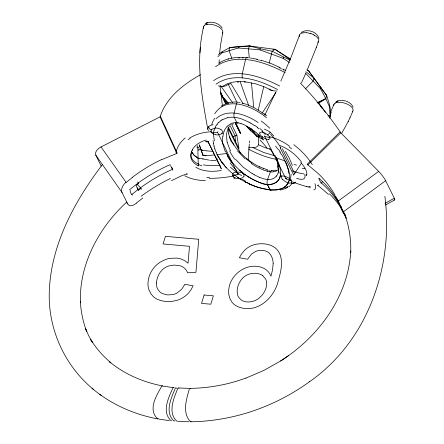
<?xml version="1.0" encoding="UTF-8"?>
<svg xmlns="http://www.w3.org/2000/svg" width="444" height="444" viewBox="0 0 444 444"><rect width="100%" height="100%" fill="white"/><g stroke="black" fill="none" stroke-linecap="round" stroke-linejoin="round"><path stroke-width="0.67" d="M219.086 63.514L219.203 59.74M248.551 147.236L254.379 147.613L256.271 147.125L257.703 146.193L258.397 144.877L258.774 137.202M258.408 144.75L264.674 147.475L271.079 149.622M203.485 26.845L202.081 34.094C196.198 65.795 202.081 98.019 207.82 129.271L208.502 130.536M280.508 173.704C280.619 184.51 267.377 186.774 259.635 182.512M248.157 159.907L249.306 144.172M278.721 169.591L278.111 173.11L276.734 175.802M199.933 52.853L200.355 47.308M264.702 135.842L264.713 136.508L285.886 178.749L287.995 179.543M222.921 136.397L223.376 133.583A65.795 34.421 13.7 0 1 223.987 131.635M219.575 53.669L220.546 45.044L222.749 32.551M249.428 142.868L249.656 140.87M329.648 117.96L330.969 112.399L329.664 105.239L326.712 95.627L308.713 70.973L306.971 69.836M329.881 118.115L330.969 112.399M280.203 176.04C281.402 169.797 278.993 163.503 276.351 157.942M258.264 110.106L263.747 86.541M269.231 62.976L272.189 51.238L275.008 49.334L290.148 58.819L286.896 57.637M259.701 132.945C261.805 130.597 265.573 133.339 267.538 134.821M160.301 116.117L177.101 152.814L176.851 153.441L161.261 159.84M244.028 176.179C242.724 179.054 237.557 179.148 234.887 177.9M217.854 56.732L221.772 52.93L222.128 51.782L229.925 47.514L240.975 46.331L249.373 45.965L275.008 49.334L290.348 59.513M221.772 52.93L238.384 47.969L238.733 46.842L249.373 45.965L251.393 46.404M238.384 47.969L259.929 49.867L260.273 48.74L272.189 51.238L290.093 60.279M289.41 62.493L283.128 58.336L283.483 57.182M328.077 115.984L330.053 115.385L329.309 106.399L325.791 98.612L320.679 88.922L321.034 87.757M306.987 69.919L308.713 70.973L326.712 95.627L325.791 98.612L318.231 103.496M329.309 106.399L329.664 105.239M214.213 130.125L215.329 127.378M101.215 166.123L95.804 155.167A8.325 4.967 -27.4 0 1 101.021 146.936L160.045 116.889C166.278 97.602 183.466 84.177 200.566 74.703M217.882 131.74L217.593 132.345L237.984 174.531L236.008 174.925M223.954 131.624L224.681 129.887A55.267 28.999 15.6 0 1 225.152 129.049L226.923 126.534A35.265 18.698 18.4 0 1 227.217 126.229M299.561 34.937L291.22 56.826L281.818 78.882M307.526 69.32L316.295 47.514M316.184 47.824L318.57 41.364M352.897 111.044L349.944 117.876M333.96 104.451L330.48 112.254M305.572 73.815L301.482 82.867M280.808 81.124L281.568 79.443M275.602 92.452L264.868 115.046M341.825 133.083L348.263 121.406M348.151 121.628L350.05 117.654M295.493 182.04L294.994 182.662M317.643 185.503L318.348 184.882M287.823 183.622L288.705 181.646A88.528 35.448 22 0 0 291.092 174.076M192.402 150.383L192.729 149.806M214.735 113.803C226.634 94.938 253.113 106.455 266.567 117.799M294.772 173.46L301.132 163.592M262.049 113.22L275.902 92.53M216.633 125.108L217.316 124.154M241.852 171.834L241.22 172.549A6.338 3.38 5.3 0 1 243.972 176.174M211.3 129.887C213.742 127.25 218.204 127.678 220.995 129.537M102.564 164.352C73.798 202.286 49.412 247.28 49.212 296.031C49.184 331.646 65.879 366.894 93.456 389.405M227.694 84.576C225.424 87.235 221.156 86.18 218.282 85.92M238.45 174.02L238.123 174.387M286.735 185.192L284.199 187.451A3.347 2.908 58.8 0 0 288.2 186.424M230.147 125.214L230.458 124.858M306.654 174.309L305.777 174.969M208.619 126.934L207.897 128.116L207.82 129.271M174.692 420.734L174.548 420.884A4.201 1.515 -85 0 1 174.115 421.117C164.302 412.404 171.206 397.952 175.43 388.012A4.201 1.515 -85 0 1 175.863 387.779L176.829 388.284M286.202 185.842C289.449 182.601 289.893 177.533 289.122 173.216M276.007 176.668L273.532 178.488A22.788 9.291 16.3 0 1 273.132 178.688L270.735 179.409A10.04 3.868 14.6 0 1 268.842 179.592M305.317 88.972L313.125 81.097L314.041 78.111L305.905 71.734M218.748 122.505L220.951 120.613M340.121 131.84L307.165 164.274L318.337 173.676A140.709 113.731 -37.5 0 1 335.042 195.149M126.645 202.109C98.923 227.75 78.971 264.297 80.431 302.819L80.364 301.199C80.886 311.666 83.022 322.028 86.796 331.812L85.453 328.427L88.584 335.503L92.313 342.291L90.426 339.144C95.915 348.074 102.875 356.055 110.883 362.815L109.446 361.699C124.642 374.32 143.312 382.256 162.632 385.941L163.353 386.441M227.217 126.224L231.019 123.621A15.584 8.331 19.4 0 1 233.283 122.91A11.244 5.988 19.2 0 1 236.913 122.711A3.352 1.21 -85 0 0 238.206 122.772M307.77 165.002L340.781 132.812C328.715 115.151 315.168 98.485 300.338 83.067M215.928 118.814C227.916 107.72 246.287 114.402 258.031 122.522M291.658 179.859L290.881 180.614L288.489 179.72M258.841 135.287L257.359 136.702L250.788 130.852L246.609 126.362M322.61 181.768L321.09 183.178L318.77 178.482M352.242 111.871L352.264 111.849A10.046 4.767 17.2 0 0 349.467 105.295A10.046 4.767 17.2 0 0 337.54 102.436L336.818 102.586M215.534 66.761C236.402 51.948 264.718 61.81 285.187 72.688M278.749 169.38L276.085 171.012M213.558 80.642C233.444 66.794 260.151 75.902 279.67 86.008M158.663 418.537L158.491 418.681A4.201 1.715 -79.4 0 1 157.981 418.908L157.642 418.881C133.661 414.38 110.673 404.134 92.025 388.289M136.341 203.086L142.818 198.052M216 84.155C234.654 71.345 259.485 79.97 277.617 89.583M309.435 381.785L309.635 381.646C368.176 340.781 393.967 265.567 384.87 196.331M132.573 177.306L126.152 182.445L101.027 146.942M276.579 182.118L273.215 183.872A15.584 6.455 15 0 1 270.995 184.377M288.755 355.483L280.747 360.911C318.437 336.957 348.418 296.648 350.749 250.965L350.704 252.803C351.21 239.649 349.234 226.401 344.572 214.069M137.018 187.906L138.456 190.276L140.992 188.4L137.612 184.732M237.945 174.087L237.129 174.681M340.781 132.812L378.688 171.401A8.325 1.265 51.8 0 1 385.653 180.708L343.107 212.032L346.281 218.47M291.281 182.934C288.323 183.822 284.987 181.524 282.734 179.592M378.688 171.401L338.139 201.115L335.531 196.009M218.404 54.484L222.128 51.782M222.794 86.319L226.945 83.916L231.862 82.329L237.651 81.541L244.239 81.663L255.766 83.855L263.853 86.647L272.494 90.698L276.962 91.087M284.887 186.93L283.611 187.757M335.592 102.248L338.078 100.899L336.613 101.476C342.28 98.873 350.582 101.21 353.147 107.165M205.078 23.982L207.453 22.694L206.077 23.304C211.538 20.685 219.047 22.999 222.216 28.161M301.199 32.484C306.909 28.505 316.983 31.452 318.964 38.339M190.576 388.716L189.832 388.345A4.201 1.299 89.7 0 0 189.477 388.583C186.474 399.117 181.896 412.581 190.47 421.772C209.596 421.584 228.627 418.47 246.925 412.948L247.086 412.898C269.458 405.977 290.681 395.41 309.635 381.646M188.106 139.71L190.171 138.411M204.69 25.28L204.307 25.569A10.046 4.79 17 0 0 203.541 28.311M218.953 63.203C227.017 57.781 237.201 56.771 246.67 57.57M221.19 106.149L226.479 103.352L231.418 102.214M284.116 187.507L282.895 188.134M280.891 360.817L263.853 370.429L245.865 378.127M222.111 119.847L227.439 117.732M287.729 186.708L287.074 187.057M259.174 135.692L257.359 136.702L249.6 127.866M317.915 102.997L325.791 98.612L317.088 102.731M385.081 203.346L394.305 198.229L385.647 180.697M385.403 205.056L394.45 200.039M283.439 187.901L280.336 189.161L276.773 189.827M286.502 187.851L284.321 188.933L280.353 190.071M171.506 180.591C176.756 178.466 182.134 174.72 187.584 174.048M286.935 187.129L286.658 187.263M232.223 124.37L233.422 123.809M228.272 84.576L230.886 83.489L243.001 103.496M262.021 136.902L262.415 136.896M238.428 47.314L240.975 46.331L244.389 46.731M232.634 136.796L236.874 135.181L231.668 124.636M281.823 188.606L276.967 189.804M245.959 378.094L236.78 381.157C221.639 385.675 205.899 388.189 190.088 388.361M228.083 59.035L228.61 58.874M259.945 136.053L257.359 136.702L251.221 128.738M206.51 24.537L207.193 24.403M207.365 141.508L207.859 141.403L221.195 168.626M282.528 188.672L281.762 188.833M276.229 170.191L271.284 170.624M235.881 174.947L232.884 175.502M262.226 136.946L262.254 136.941A5.655 2.12 28.6 0 0 268.72 139.41M273.232 171.75L275.569 171.212A21.223 8.713 16.4 0 0 276.074 171.007M280.125 189.105L279.254 189.211M222.894 133.444L221.845 133.322A6.338 3.408 5.4 0 0 220.962 129.548M227.611 155.383L226.656 153.552L217.116 154.623L216.245 152.747M276.806 189.854L270.196 189.91M232.223 102.126L235.869 101.954M237.34 82.168L238.778 82.057M238.733 46.842L229.925 47.514L229.01 50.499L231.807 58.331M205.666 141.636L208.464 141.475M238.6 57.953L239.355 57.909M211.633 132.462L217.477 132.356M276.446 189.388L276.934 189.372M268.825 179.576L266.095 179.337A10.04 3.902 14.1 0 1 263.686 178.804L260.018 177.528A22.788 9.618 14 0 1 259.279 177.25M216.095 160.667L210.401 160.301M209.535 177.633L206.793 177.578M188.789 388.367L178.294 387.973A4.201 1.476 -85.9 0 0 177.872 388.211C173.859 398.251 167.338 412.637 177.006 421.35A4.201 1.476 -85.9 0 0 177.428 421.112M188.916 421.778L178.244 421.434M242.468 57.842L243.268 57.853M212.887 151.304L212.321 151.287M212.043 151.276L206.499 150.838M272.977 49.256L275.008 49.334M239.555 132.295L240.321 132.329L240.454 132.689M271.123 171.822L269.758 171.706M271.106 190.237A3.347 1.204 -85 0 1 270.085 189.904L267.41 184.482L270.085 189.904A19.775 7.237 13.8 0 0 276.734 189.799M304.85 168.648L302.131 168.243M272.494 90.698L270.496 90.165L269.147 89.039M269.719 189.871L259.518 187.806M246.942 57.598L248.44 57.748M174.165 387.801L163.864 386.169M238.855 102.614L240.11 102.764M169.425 420.657L159.113 419.153M209.363 160.173L203.124 158.952M206.271 150.81L202.814 150.172M198.973 158.247L202.708 158.869M250.444 57.998L257.598 59.33M162.632 385.941L162.293 385.919A4.201 1.715 -79.4 0 0 161.777 386.147C156.471 395.571 147.58 409.485 157.642 418.881M173.748 387.568L173.443 387.545A4.201 1.554 -84 0 0 172.999 387.779C168.57 397.613 161.283 412.115 171.24 420.84A4.201 1.554 -84 0 0 171.539 420.718M199.267 144.849L200.266 147.68A142.452 10.018 69.2 0 1 201.249 150.488L203.019 155.422L204.629 155.666A26.845 15.912 -17.9 0 0 206.038 155.805M202.397 150.089L198.607 149.317M310.312 186.696L308.747 186.369M264.802 136.53L269.63 137.568M276.057 159.313C266.467 157.454 257.265 153.863 248.707 149.195M190.47 421.772L190.726 421.789A4.201 1.299 89.7 0 0 191.081 421.55M274.209 155.583L263.803 152.508L253.019 147.63M256.81 59.557L257.675 59.751M242.002 103.102L245.782 104.107M258.547 59.962L259.418 60.173M267.266 171.223L263.903 170.18A21.223 9.024 14.1 0 1 263.064 169.852L257.259 167.199L251.293 163.586M260.273 48.74L249.373 45.965L248.457 48.951L249.262 57.931M260.284 60.401L261.15 60.634M201.953 165.823L198.263 164.524L197.747 145.577M310.062 33.467L310.944 33.738M261.189 60.24L271.678 63.792L280.186 67.627M267.688 169.924L259.357 166.766L259.796 166.966C252.031 163.176 244.977 157.909 239.183 151.493M259.041 187.668L257.853 187.296M276.362 157.936L284.887 160.867M293.689 175.008L280.203 147.774A2.664 2.37 71 0 0 280.88 147.53M257.614 187.218L255.472 186.474M246.403 104.323L254.024 107.598L261.921 112.51M283.128 58.336L259.929 49.867M254.889 186.236L262.415 188.561A19.775 7.237 13.8 0 0 270.057 189.877M259.973 182.639L260.201 182.723A15.584 6.427 15.3 0 0 263.303 183.699A11.244 4.668 15.3 0 0 267.393 184.454A11.244 4.679 15.1 0 0 270.968 184.36M255.239 186.391L252.02 185.131M259.796 182.589L255.572 180.802M259.296 182.384L253.691 179.853A35.265 14.974 14.9 0 1 253.08 179.548L252.503 179.221M178.582 387.989L178.982 388.223M252.986 185.503L249.001 183.766M259.296 177.234L254.118 174.742M251.798 185.037L245.959 182.295M280.203 147.774L280.641 147.963M250.516 184.488L250.527 184.493A3.347 1.254 -66.6 0 1 249.262 184.132M255.128 180.586L254.246 180.153M279.032 67.527L280.869 68.459M313.803 34.937L314.469 35.298M253.813 179.931C242.513 173.998 232.462 165.057 226.662 153.563M240.992 179.487L246.026 182.301M245.754 182.19L244.938 181.757M281.474 68.776L282.073 69.092M249.045 122.222L241.797 118.992A19.775 11.411 20.9 0 0 234.254 117.294A3.347 1.21 -85 0 1 234.127 113.098L236.375 103.946A3.347 1.21 -85 0 1 238.128 102.364M282.884 69.031L285.314 70.368M252.303 179.115L248.84 177.073M283.261 69.741L283.849 70.069M250.854 123.249L254.634 125.663M252.186 173.637L243.073 167.094L235.409 159.141M318.265 103.43L319.43 104.151L325.391 112.321M241.064 179.504L238.883 178.116M240.498 179.176L240.132 178.949M240.01 178.871C232.356 174.004 225.435 167.81 220.379 160.24M250.344 128.266L244.034 124.77A15.584 8.358 19.1 0 0 240.992 123.587M238.7 177.994L237.601 177.25M247.114 175.946L245.782 175.03M245.682 174.958L245.171 174.597M289.377 147.147L291.614 148.829M270.141 132.379L270.102 132.351A3.347 1.149 -54 0 1 267.471 134.887M317.765 185.303L328.582 194.433M262.743 113.103L265.112 114.913M270.379 132.551L273.848 135.975M257.437 127.689L258.908 128.832M99.783 394.316L101.182 395.399M317.282 102.453L319.43 104.151L322.344 108.774M255.006 131.668L250.927 128.649A35.265 18.498 19.4 0 0 250.338 128.272M242.707 172.738L242.196 172.333M264.13 113.714L266.744 115.795M241.974 172.161L239.56 170.096M262.776 275.73L265.567 279.004A14.458 11.6 -26.3 0 1 266.567 281.912L266.689 284.521L265.989 288.123A21.096 16.928 -26.3 0 1 261.744 295.571L258.93 298.246A14.275 11.455 -26.3 0 1 254.817 300.649A14.68 11.777 -26.3 0 1 246.237 301.831L243.673 301.226A12.626 10.129 -26.3 0 1 241.003 299.805L238.589 297.13A14.757 11.844 -26.3 0 1 237.568 294.838C236.158 288.911 238.572 282.417 242.69 278.088A13.975 11.211 -26.3 0 1 244.378 276.629A14.363 11.522 -26.3 0 1 246.237 275.402L246.881 275.052A13.031 10.456 -26.3 0 1 250.233 273.77L254.556 273.249A18.354 14.724 -26.3 0 1 256.798 273.404L259.468 273.998A14.075 11.294 -26.3 0 1 262.776 275.73M256.216 132.662L258.519 134.671M262.088 131.496L265.495 134.643M245.199 158.908L237.74 151.199M282.761 179.62L282.789 179.648A6.338 2.514 27.8 0 1 281.774 176.118L280.913 175.208M325.741 94.683L326.712 95.627M260.867 136.885L263.869 139.999M320.679 88.922L305.372 72.999M226.545 167.893L224.276 165.373M222.366 96.503L228.438 103.108M261.932 138.212L262.854 139.222L257.359 136.702L256.91 134.077M340.753 206.343L340.443 205.972L340.77 206.521M222.205 96.681L228.138 103.435M223.332 98.324L227.317 103.047M246.803 126.129L250.788 130.852L250.272 129.587M275.674 146.143L277.816 149.073M222.211 162.804L221.501 161.849M126.64 202.536L127.733 204.007L122.083 192.563L95.804 155.167M225.291 102.686L226.074 103.746M221.273 161.549L217.116 154.623L218.087 156.482M220.596 85.648L232.478 102.564M279.781 151.965L281.546 154.762M285.442 151.321L289.305 158.158L292.363 165.423M286.769 179.054L286.38 178.399M137.701 181.973L138.567 183.494L136.042 185.381A31.796 1.326 60.5 0 1 136.796 186.88L137.856 189.027A31.79 1.326 60.5 0 1 138.461 190.276M340.848 206.654L341.247 207.348M341.403 207.626L341.636 208.042A31.79 18.581 -40.7 0 1 340.887 206.91M227.783 155.683L227.955 155.988M340.881 206.91L339.827 204.773A31.796 18.587 -40.7 0 1 339.294 203.285L337.829 199.989M275.058 155.461L277.206 159.751M345.937 217.049L346.104 217.355M283.777 158.697L285.298 161.727M191.891 152.259L194.283 155.478L198.091 158.186L193.9 155.1L191.703 151.826M282.356 148.618L294.683 173.593M220.429 92.041L226.262 103.857M235.814 123.199L240.054 131.79M220.535 92.541L226.04 103.696M235.525 122.905L240.42 132.817M220.59 93.096L225.719 103.48M235.364 123.016L240.487 133.394M220.324 92.774L225.824 103.918M235.303 123.11L240.498 133.633M230.436 126.351L235.126 135.847L235.42 141.975M228.555 127.55L238.966 148.64L236.874 135.181M227.966 127.828L240.526 153.258M229.398 136.413L233.694 145.11M208.358 142.097L214.113 153.752M214.935 155.417L215.484 156.527M215.756 157.082L219.047 163.742M219.319 164.297L219.869 165.407M220.141 165.962L220.69 167.072A2.664 1.865 49.5 0 0 221.295 168.576M170.496 165.418L172.816 170.119L171.917 167.549M343.268 211.527L343.417 211.832M342.779 210.528L342.951 210.878M342.413 209.784L342.601 210.162M226.656 153.552L225.541 151.099M284.976 161.044L287.618 167.394L289.061 172.866M228.205 84.177L236.913 102.248M160.045 116.889L176.851 153.441M186.669 173.282L186.891 173.771M277.339 160.051L277.472 160.351M140.992 188.4L141.347 189.355M287.151 166.123L287.995 168.598M240.204 81.818L248.596 105.3M199.384 145.055L200.066 146.981A137.762 9.69 69.2 0 1 201.737 151.748L203.019 155.422M214.768 148.879L213.997 146.17M277.261 163.164L278.277 167.188M288.667 171.045L289.133 173.404M285.864 178.638L285.803 178.172M227.078 142.269L226.501 135.303A78.527 41.503 10.1 0 1 226.706 133.278L227.589 129.731L229.054 126.718A44.106 23.421 15.3 0 1 229.604 125.963M228.821 133.128L228.277 128.138M213.425 143.401L213.087 140.631M222.433 105.999L220.052 86.169M278.566 166.289L278.638 166.966M251.482 82.806L253.646 106.987M278.305 167.888L278.416 169.725M262.387 136.902A6.338 2.547 28 0 1 259.751 132.967M264.385 129.171A8.919 2.675 27.5 0 1 270.368 132.312M314.469 35.27A10.062 4.812 17.3 0 1 317.726 42.424M302.891 32.834A10.062 4.812 17.3 0 0 299.4 35.359A10.023 4.767 17.2 0 0 299.456 36.591M306.305 32.706A10.062 4.812 17.3 0 1 310.079 33.417M310.989 33.639A10.068 4.917 16.8 0 1 313.803 34.81M302.936 32.878A10.062 4.801 17.2 0 1 306.26 32.751M267.665 134.976A6.338 2.226 29.6 0 1 268.553 139.183M281.846 176.174A5.655 2.281 29.7 0 1 287.429 177.434M294.877 182.606A3.347 2.991 52.1 0 1 291.242 183.017M294.938 182.673A8.919 4.051 33.4 0 1 292.701 183.189M334.959 103.308A10.062 4.817 17.6 0 1 336.763 102.542M333.721 105.361A10.023 4.762 17.2 0 1 335.004 103.33M287.745 177.3A6.338 2.553 31.5 0 1 291.258 182.8M221.939 133.344A5.655 2.975 3.6 0 1 215.351 134.715M211.311 129.937A3.347 2.664 42.1 0 1 208.719 126.94M208.469 126.901A8.919 4.163 0.6 0 1 213.12 124.697M207.165 24.403A10.046 4.79 17 0 1 214.352 25.064A10.062 4.834 17.1 0 1 220.829 28.449A10.023 4.779 17 0 1 222.25 33.5M204.623 25.247A10.068 4.845 18 0 1 206.416 24.464M215.334 134.46A6.338 3.302 1.6 0 1 211.322 130.014M234.171 172.722A5.655 3.136 4.3 0 1 241.114 172.638M235.081 178.066A3.347 1.482 -65.1 0 1 233.633 177.711M234.948 177.839A6.338 3.63 2.8 0 1 233.844 172.677M247.28 57.92A3.347 1.21 -85 0 0 245.477 59.646L242.28 73.954A3.347 1.21 -85 0 0 242.441 78.016M245.377 81.885A3.347 1.21 -85 0 1 244.239 81.663M314.935 183.666A40.715 9.779 40.4 0 1 313.814 189.888M293.789 144.711A40.715 20.246 40.2 0 1 312.243 164.569M319.008 178.266A141.63 113.903 -28.4 0 1 341.736 208.458M321.351 182.956A141.63 113.614 -26.2 0 1 342.241 209.435M303.89 173.887A26.046 4.706 24.6 0 1 292.163 170.84M294.666 173.598A2.664 0.483 -53.8 0 1 293.667 174.925M310.406 187.418A40.62 7.021 26.4 0 1 306.521 186.552M306.904 186.613A40.826 5.711 24.2 0 1 292.169 181.779M269.358 136.691A40.798 23.804 42.2 0 1 289.754 146.353M280.108 145.61A26.057 13.22 38 0 1 301.531 162.177M300.793 162.46A24.814 7.687 39.3 0 1 306.277 175.519A3.347 3.208 29.2 0 1 306.565 174.486M304.634 174.564A26.057 7.504 37.3 0 1 296.642 178.322M343.689 213.336A8.603 0.35 66.4 0 1 341.197 208.658A8.603 0.35 66.4 0 1 337.046 198.729M394.311 198.24A8.325 1.265 51.8 0 1 394.061 199.811M329.459 193.806A140.709 110.994 -18.1 0 1 345.721 215.695M296.481 165.124A24.931 2.409 17.5 0 1 294.033 164.458M205.433 180.553A40.715 22.605 -12.7 0 1 184.76 175.746M176.029 152.703A40.715 28.666 2.2 0 1 185.22 137.951M129.565 189.755A141.63 115.446 -26 0 1 170.163 164.619M132.49 195.083A15.657 8.952 -46.7 0 1 130.142 190.326M131.862 194.466A141.63 113.553 -26.3 0 1 172.483 169.319M220.102 165.418A26.046 9.263 -2.5 0 1 203.446 164.857M198.74 164.158A24.081 13.714 -10.8 0 1 191.686 151.548M198.263 164.524A3.347 2.115 -65.4 0 1 198.124 165.989M214.463 154.856A27.256 16.156 -17.9 0 1 202.808 155.056M208.292 141.897A26.845 15.912 -17.9 0 1 205.85 141.836M209.18 178.31A40.62 14.991 -4.2 0 0 215.74 178.177A40.826 13.137 -3.8 0 0 233.583 175.974M189.743 138.012A40.798 31.069 7.7 0 1 211.516 131.74M191.181 152.664A26.057 17.999 4.6 0 1 206.46 140.015M198.374 165.812A24.814 14.635 -8.4 0 1 191.292 152.719M221.378 170.391A26.057 14.508 -7.8 0 1 195.787 167.194M207.848 141.386A2.664 1.005 -73.3 0 1 207.637 141.103M132.501 177.228A140.709 121.823 -24.8 0 1 161.211 159.74M122.056 192.579A8.603 5.334 -47.4 0 1 126.024 182.19M136.38 203.163A8.603 4.823 -50.7 0 1 127.85 203.907M141.103 196.281A140.709 105.012 -26.9 0 1 170.468 178.41M217.571 158.991A24.931 5.383 -0.5 0 1 216.2 159.008M202.725 158.919A10.7 6.438 37 0 1 203.141 159.002M198.257 158.608A9.801 5.689 47 0 1 199.123 158.758M202.47 150.239A14.419 7.148 30.5 0 1 202.88 150.327M198.307 150.089A14.191 6.627 38.5 0 1 199.034 150.277M199.328 148.179A24.448 13.226 -2.7 0 1 196.714 146.886M267.399 184.46A3.347 1.21 -85 0 1 267.51 179.531L270.452 171.784A3.347 1.21 -85 0 1 271.861 170.779M269.808 171.822A9.391 3.585 14.2 0 1 267.244 171.334M252.142 163.32A66.7 31.768 11.7 0 1 246.037 158.747M238.428 151.082A104.762 55.472 6.3 0 1 232.49 142.23M231.468 142.241A104.751 56.149 5.1 0 1 228.571 133.122M230.569 150.705A102.786 54.901 5.9 0 1 227.356 142.274M234.743 159.257A102.797 55.328 4.6 0 1 229.626 150.843M254.246 174.686A43.812 19.747 13.1 0 1 252.32 173.593M225.114 151.121A106.405 56.777 5.8 0 1 223.188 144.383M222.588 144.35A93.096 49.456 6.5 0 1 222.849 136.386M240.987 123.599A11.244 6 19.1 0 0 236.913 122.711L234.232 117.321A19.775 11.411 20.9 0 0 227.456 117.743M269.597 170.829A12.859 5.389 15.3 0 1 268.737 170.651M267.61 170.313A19.547 8.042 15.2 0 1 266.899 170.113M263.431 168.948A19.547 8.042 15.2 0 1 263.098 168.82M211.771 124.531A67.172 36.98 17.9 0 1 214.68 118.282M273.365 171.839A9.391 3.58 14.2 0 1 271.228 171.939M276.701 175.785A43.812 18.282 18.5 0 1 275.963 176.651M269.597 148.363A106.405 42.818 27.6 0 1 274.042 155.222M259.973 139.888A93.096 37.923 27 0 1 267.016 148.046M258.131 134.732A65.795 31.13 22 0 1 260.478 136.935M254.878 131.707A55.267 27.289 20.8 0 1 256.088 132.695M261.266 121.051A67.172 35.786 21 0 1 269.769 128.205M291.697 183.749A52.381 21.09 18.2 0 1 288.955 186.769M220.912 120.59A34.349 19.336 19 0 1 222.067 119.819M217.227 124.115A49.234 27.3 17 0 1 218.626 122.444M215.201 127.334A61.061 33.589 15.3 0 1 216.394 125.019M214.424 140.726A88.528 48.218 11.7 0 1 213.953 130.075M214.113 146.165A113.087 61.96 2.8 0 1 213.514 143.401M220.529 160.212A118.759 65.357 1.3 0 1 218.22 156.466M216.35 152.736A118.759 65.357 1.3 0 1 214.852 148.873M249.101 122.167A34.349 18.931 21.1 0 1 250.916 123.199M254.912 125.513A49.234 25.919 21.8 0 1 257.731 127.561M259.812 128.532A61.061 30.991 22.6 0 1 263.014 131.274M270.629 134.354A88.528 41.481 24.5 0 1 280.125 146.642M278.405 149.206A113.087 43.384 30.2 0 1 280.347 152.103M281.896 154.867A118.759 44.039 31.3 0 1 284.105 158.808M231.729 162.632A106.405 56.715 5.8 0 1 227.422 156.038M236.824 170.735A93.096 49.317 6.4 0 1 230.175 162.798M244.794 174.697A65.795 31.28 12.2 0 1 242.335 172.821M248.707 177.117A55.267 25.191 13.4 0 1 247.441 176.296M254.961 186.175A34.349 13.559 13.5 0 1 253.069 185.448M249.339 183.6A49.234 20.713 12.7 0 1 246.392 182.157M245.449 181.074A61.061 26.851 11.9 0 1 242.091 179.176M241.68 175.68A88.528 42.186 9.7 0 1 230.447 167.216M224.575 165.301A113.087 61.361 2.7 0 1 222.494 162.748M276.568 160.095A106.405 42.757 27.5 0 1 278.976 166.45M277.2 165.951A93.096 37.784 26.9 0 1 279.082 173.166M280.153 176.024A65.795 27.989 20.3 0 1 279.731 177.639L279.11 179.032A55.267 23.477 18.5 0 1 278.749 179.715L277.095 181.657A35.265 14.774 15.8 0 1 276.828 181.896M282.822 188.101A34.349 13.154 15.4 0 1 281.746 188.567M285.997 185.775A49.234 19.331 17.2 0 1 284.693 186.841M287.64 183.55A61.061 24.254 18.7 0 1 286.413 185.054M288.384 168.753A113.087 42.785 30 0 1 289.011 171.19M285.925 162.543A118.759 43.989 31.3 0 1 287.423 166.228M273.171 263.547L272.572 269.663L270.968 276.162C269.502 272.216 266.228 269.125 262.315 267.643A21.673 17.394 -26.3 0 0 257.814 266.456C243.528 264.297 229.271 276.34 228.677 290.715A28.15 22.583 -26.3 0 0 228.899 294.86L229.97 298.74L231.846 302.025A20.979 16.833 -26.3 0 0 234.526 304.695A21.623 17.349 -26.3 0 0 237.906 306.687C256.76 314.441 274.853 297.88 278.482 279.898C281.524 269.658 284.61 255.555 275.069 247.73C269.169 243.495 261.227 242.89 254.34 244.666A18.842 15.118 -26.3 0 0 249.212 246.814A18.781 15.068 -26.3 0 0 244.772 250.089L241.242 254.351L239.394 257.748L247.591 259.252L251.509 254.024L255.733 251.387A11.81 9.474 -26.3 0 1 259.329 250.433L261.821 250.333A15.312 12.282 -26.3 0 1 263.459 250.494A13.808 11.078 -26.3 0 1 269.236 253.086C271.95 255.827 273.082 259.773 273.171 263.547M156.427 283.061L156.76 286.635A16.295 13.07 -26.3 0 0 158.081 289.738L159.762 291.786A14.23 11.416 -26.3 0 0 162.515 293.639L167.593 294.916L172.805 294.616A13.031 10.456 -26.3 0 0 176.984 293.068L181.64 289.31L184.887 284.293L193.084 285.803L191.186 289.51L188.772 292.768A21.051 16.889 -26.3 0 1 184.182 296.825A22.106 17.738 -26.3 0 1 181.463 298.462A21.146 16.966 -26.3 0 1 176.568 300.444L172.377 301.31L167.937 301.531A33.289 26.707 -26.3 0 1 164.225 301.254L160.362 300.449L156.998 299.134A21.873 17.549 -26.3 0 1 153.308 296.586L151.127 294.078L149.173 290.404A26.579 21.323 -26.3 0 1 147.985 284.909C147.758 278.76 149.994 272.588 153.835 267.81A22.466 18.026 -26.3 0 1 157.853 263.88L158.78 263.187A24.731 19.841 -26.3 0 1 161.727 261.305L165.784 259.451A20.585 16.517 -26.3 0 1 169.969 258.341L176.479 258.081A21.551 17.294 -26.3 0 1 181.99 259.352L185.498 261.177L188.045 263.187L189.499 246.298L163.081 243.972L165.429 236.341L198.74 239.277L195.932 272.339L187.568 272.777A16.55 13.281 -26.3 0 0 183.833 267.638A14.208 11.4 -26.3 0 0 180.264 265.828L174.181 265.074L168.687 265.989A13.57 10.884 -26.3 0 0 165.201 267.61A14.358 11.522 -26.3 0 0 162.154 269.969C158.674 273.393 156.76 278.233 156.427 283.061M204.112 294.999L201.532 303.396L210.806 304.212L213.386 295.821L204.112 294.999"/></g></svg>
